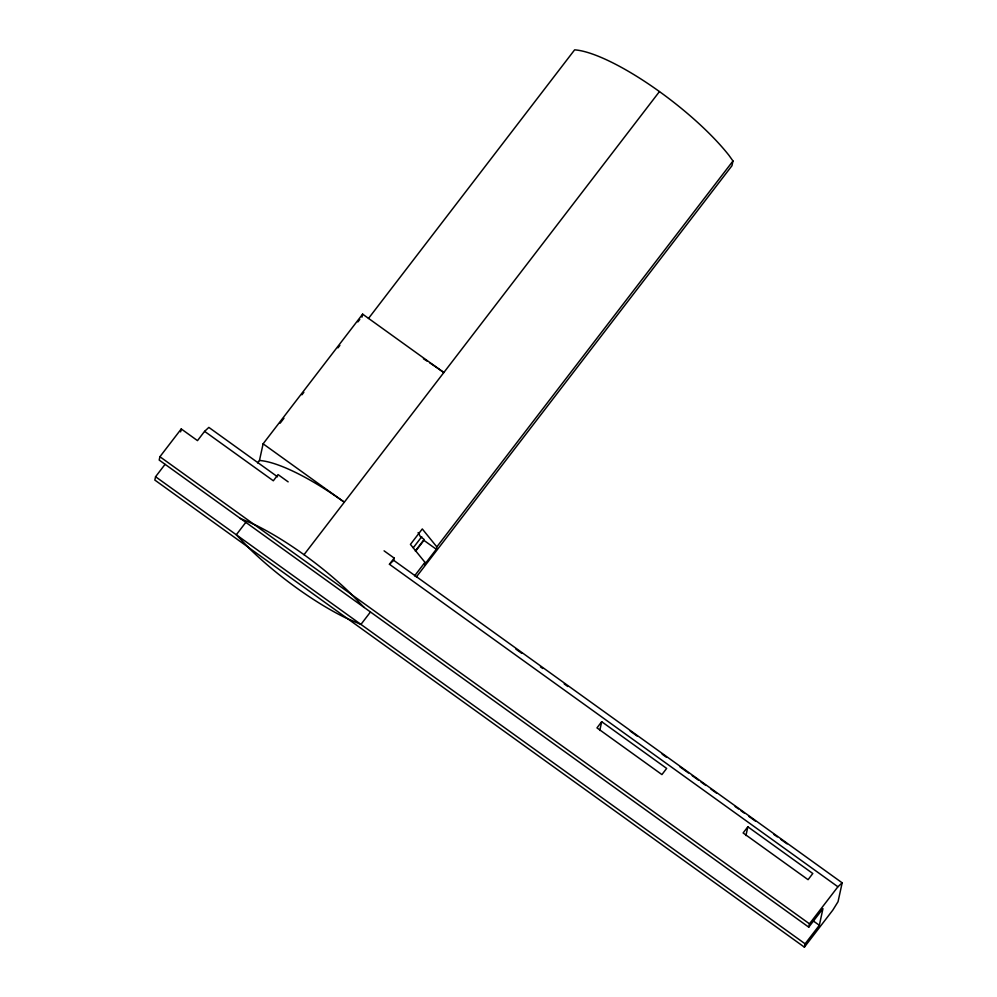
<?xml version="1.0" encoding="UTF-8"?>
<svg xmlns="http://www.w3.org/2000/svg" width="997" height="997" viewBox="0 0 997 997"><rect width="100%" height="100%" fill="white"/><g stroke="black" fill="none" stroke-linecap="round" stroke-linejoin="round"><path stroke-width="1.5" d="M165.041 464.378L155.569 476.728L154.834 480.068L804.392 947.15L832.819 910.099L838.041 901.699L842.166 882.819L393.69 560.326L394.176 558.096L384.082 550.843M277.577 476.828L208.847 427.401L204.597 431.352L197.493 440.624L181.255 428.947L159.919 456.726L159.196 460.066L808.754 927.148L822.961 908.628L819.335 925.291L805.115 943.823L804.392 947.15M180.619 431.863L181.255 428.947M257.612 462.907L259.469 460.489L263.108 443.815L362.634 314.142L443.827 372.529A114.119 29.362 37.5 0 0 429.757 362.846M361.973 317.171L362.634 314.142M415.425 550.843L423.625 540.15L423.85 539.153L420.398 536.673L419.363 534.666A71.61 18.432 37.5 0 0 418.104 532.597M436.823 546.892L422.292 528.958L410.44 544.399L424.971 562.333L424.46 564.701L436.3 549.26L436.823 546.892L732.982 160.991L728.969 155.358A114.119 29.362 37.5 0 0 574.621 49.85L368.454 318.492M599.795 730.452L601.702 721.703L666.657 768.413L661.921 774.582L596.966 727.885L601.702 721.703M732.982 160.991L731.96 165.726L416.36 576.951M745.943 835.548L747.85 826.8L812.804 873.509L808.068 879.678L743.114 832.969L747.85 826.8M808.754 927.148L809.477 923.82L837.904 886.769L842.166 882.819M280.157 423.189L283.946 418.254M301.954 394.787L303.848 392.32M337.971 347.853L339.865 345.386M357.873 321.919L359.78 319.451M245.748 522.44L236.277 534.791L250.384 549.497A114.119 29.362 37.5 0 0 345.074 617.579L360.926 624.421L370.398 612.071M304.023 554.693L659.453 91.574M837.904 886.769L389.441 564.277L394.176 558.096M413.257 547.777L421.768 536.685M415.5 551.304L424.012 540.212M414.553 575.917L424.971 562.333M389.441 564.277L393.69 560.326M240.302 518.403L255.693 525.132A114.119 29.362 37.5 0 1 350.383 593.227L364.167 607.472M773.822 834.402L777.324 836.882M423.625 540.15L436.3 549.26M263.108 443.815L344.301 502.201A114.119 29.362 37.5 0 0 259.469 460.489M288.158 481.863L278.063 474.597L273.328 480.778L204.597 431.352M630.092 730.988L637.444 736.272M662.12 754.143L666.532 757.321M679.854 766.768L688.491 772.987M692.205 775.654L698.374 780.09M700.854 781.872L705.789 785.424M710.936 789.126L716.544 793.163M735.125 806.511L738.515 808.953M740.771 810.573L744.161 813.016M748.872 816.406L755.502 821.167M780.9 839.437L787.107 843.898M515.823 649.059L521.78 653.347M540.449 666.831L542.792 668.513M564.215 683.93L567.816 686.509M813.016 920.754L819.335 925.291M159.919 456.726L809.477 923.82M155.569 476.728L805.115 943.823M423.426 358.758A114.119 29.362 37.5 0 1 427.227 361.188"/></g></svg>
